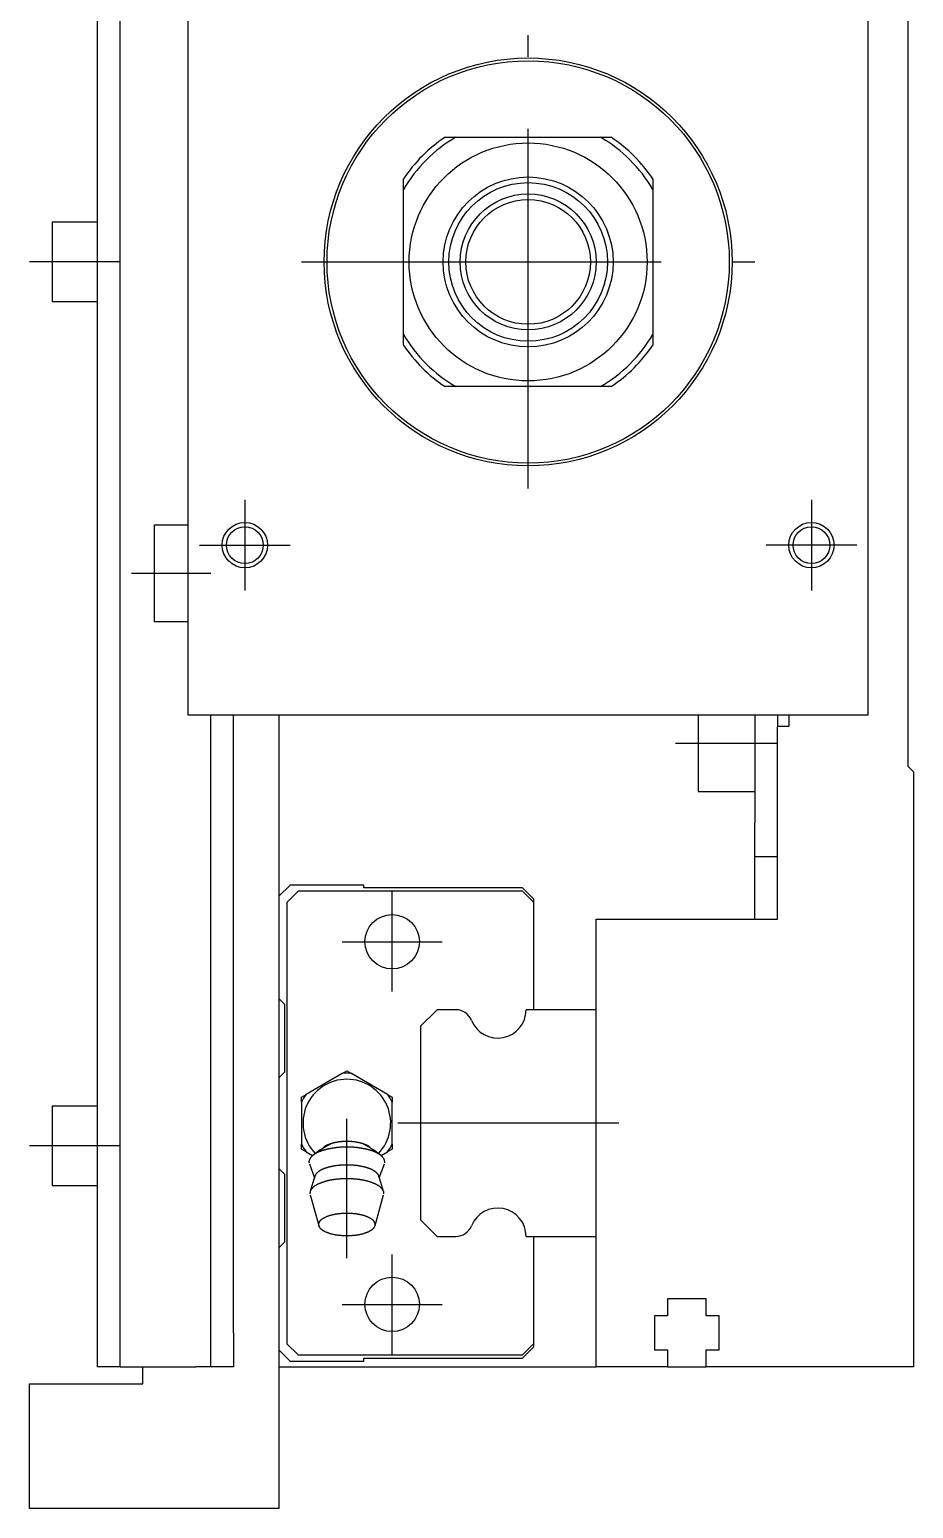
# Model space of a CAD drawing. Extents: x -94 to 670, y -24 to 368.
# Drawn here: x 592 to 670, y 146.2 to 276.7 of the extents above; entities that cross this region are included whole.
import ezdxf

# ---------------------------------------------------------------- set-up
doc = ezdxf.new("R2010")
doc.units = 0
doc.linetypes.add('CENTER', pattern=[50.8, 31.75, -6.35, 6.35, -6.35])
doc.layers.get('0').update_dxf_attribs({"linetype": 'CONTINUOUS'})
doc.layers.add('CENTER', color=1, linetype='CENTER')

msp = doc.modelspace()

# ---------------------------------------------------------------- linework, layer by layer
at = {"color": 7, "linetype": 'CONTINUOUS'}
for p, q in [((597.96, 161.7), (597.96, 350.7)), ((599.96, 161.7), (599.96, 350.7)), ((669.46, 300.71), (669.46, 211.71)), ((605.96, 216.21), (605.96, 296.21)), ((665.96, 216.21), (665.96, 296.21)), ((628.62, 267.21), (629.57, 267.21)), ((629.57, 267.21), (642.35, 267.21)), ((642.35, 267.21), (643.3, 267.21)), ((624.96, 262.6), (624.96, 263.54)), ((624.96, 249.81), (624.96, 262.6)), ((646.96, 263.54), (646.96, 262.6)), ((646.96, 262.6), (646.96, 249.81)), ((593.96, 259.7), (593.96, 256.2)), ((597.96, 259.7), (593.96, 259.7)), ((593.96, 256.2), (593.96, 252.7)), ((593.96, 252.7), (597.96, 252.7)), ((624.96, 248.87), (624.96, 249.81)), ((646.96, 249.81), (646.96, 248.87)), ((629.57, 245.21), (628.62, 245.21)), ((642.35, 245.21), (629.57, 245.21)), ((643.3, 245.21), (642.35, 245.21)), ((605.96, 232.96), (602.96, 232.96)), ((602.96, 232.96), (602.96, 228.71)), ((602.96, 228.71), (602.96, 224.46)), ((602.96, 224.46), (605.96, 224.46)), ((665.96, 216.21), (605.96, 216.21)), ((607.96, 161.7), (607.96, 216.21)), ((609.96, 161.7), (609.96, 216.21)), ((613.96, 216.21), (613.96, 146.21)), ((650.96, 216.21), (650.96, 213.71)), ((655.96, 216.21), (655.96, 206.71)), ((657.96, 216.21), (657.96, 215.21)), ((658.96, 216.21), (658.96, 215.21)), ((657.96, 198.21), (657.96, 215.21)), ((658.96, 215.21), (657.96, 215.21)), ((650.96, 213.71), (650.96, 209.46)), ((669.96, 211.21), (669.46, 211.71)), ((669.96, 211.21), (669.96, 158.7)), ((650.96, 209.46), (655.96, 209.46)), ((655.96, 203.71), (655.96, 206.71)), ((655.96, 198.21), (655.96, 203.71)), ((657.96, 203.71), (655.96, 203.71)), ((614.95, 201.21), (613.96, 200.22)), ((621.46, 201.21), (614.95, 201.21)), ((621.46, 200.96), (621.46, 201.21)), ((615.65, 200.66), (614.66, 199.67)), ((614.66, 199.67), (614.66, 160.74)), ((635.46, 200.66), (615.65, 200.66)), ((635.46, 200.96), (621.46, 200.96)), ((636.46, 199.96), (635.46, 200.96)), ((636.46, 199.66), (635.46, 200.66)), ((636.46, 199.66), (636.46, 199.96)), ((636.46, 190.21), (636.46, 199.66)), ((641.96, 198.21), (657.96, 198.21)), ((641.96, 190.21), (641.96, 198.21)), ((613.96, 191.21), (614.46, 190.71)), ((614.46, 190.71), (614.46, 184.71)), ((627.92, 190.21), (626.46, 188.75)), ((629.57, 190.21), (627.92, 190.21)), ((641.96, 190.21), (635.78, 190.21)), ((641.96, 170.21), (641.96, 190.21)), ((641.96, 170.21), (641.96, 190.21)), ((626.46, 188.75), (626.46, 171.66)), ((614.46, 184.71), (613.96, 184.21)), ((619.56, 184.59), (616.37, 182.74)), ((619.56, 184.59), (619.96, 184.82)), ((619.96, 184.82), (620.36, 184.59)), ((623.56, 182.74), (620.36, 184.59)), ((615.97, 182.51), (616.37, 182.74)), ((623.56, 182.74), (623.96, 182.51)), ((593.96, 181.71), (593.96, 178.21)), ((597.96, 181.71), (593.96, 181.71)), ((615.97, 182.05), (615.97, 182.51)), ((615.97, 182.05), (615.97, 178.36)), ((623.96, 182.51), (623.96, 182.05)), ((623.96, 178.36), (623.96, 182.05)), ((593.96, 178.21), (593.96, 174.71)), ((615.97, 177.9), (615.97, 178.36)), ((616.37, 177.67), (615.97, 177.9)), ((616.37, 177.67), (616.94, 177.34)), ((617.62, 177.85), (617, 177.39)), ((617.62, 177.85), (617.98, 178.09)), ((617.98, 178.09), (618.54, 178.39)), ((621.39, 178.39), (621.95, 178.09)), ((621.95, 178.09), (622.3, 177.85)), ((622.92, 177.39), (622.3, 177.85)), ((622.99, 177.34), (623.56, 177.67)), ((623.96, 177.9), (623.56, 177.67)), ((623.96, 178.36), (623.96, 177.9)), ((613.96, 176.21), (614.46, 175.71)), ((616.66, 176.6), (617.1, 175.39)), ((622.82, 175.39), (623.27, 176.6)), ((614.46, 175.71), (614.46, 169.71)), ((617.15, 175.54), (616.72, 174.18)), ((623.2, 174.18), (622.78, 175.54)), ((593.96, 174.71), (597.96, 174.71)), ((616.72, 173.89), (617.48, 171.16)), ((622.45, 171.16), (623.2, 173.89)), ((626.46, 171.66), (627.92, 170.21)), ((614.46, 169.71), (613.96, 169.21)), ((627.92, 170.21), (629.57, 170.21)), ((635.78, 170.21), (641.96, 170.21)), ((636.46, 160.75), (636.46, 170.21)), ((641.96, 158.7), (641.96, 170.21)), ((648.26, 164.71), (648.26, 163.21)), ((651.66, 164.71), (648.26, 164.71)), ((651.66, 163.21), (651.66, 164.71)), ((648.26, 163.21), (647.11, 163.21)), ((647.11, 163.21), (647.11, 160.21)), ((652.81, 163.21), (651.66, 163.21)), ((652.81, 160.21), (652.81, 163.21)), ((597.96, 158.7), (597.96, 161.7)), ((599.96, 158.7), (599.96, 161.7)), ((607.96, 158.7), (607.96, 161.7)), ((609.96, 161.7), (609.96, 158.7)), ((614.66, 160.74), (615.65, 159.76)), ((635.46, 159.76), (636.46, 160.75)), ((636.46, 160.45), (636.46, 160.75)), ((613.96, 160.19), (614.95, 159.21)), ((615.65, 159.76), (635.46, 159.76)), ((621.46, 159.46), (635.46, 159.46)), ((621.46, 159.21), (621.46, 159.46)), ((635.46, 159.46), (636.46, 160.45)), ((647.11, 160.21), (648.26, 160.21)), ((648.26, 160.21), (648.26, 158.7)), ((651.66, 160.21), (652.81, 160.21)), ((651.66, 158.7), (651.66, 160.21)), ((599.96, 158.7), (597.96, 158.7)), ((599.96, 158.7), (603.29, 158.7)), ((601.96, 157.21), (601.96, 158.7)), ((603.29, 158.7), (606.63, 158.7)), ((607.96, 158.7), (606.63, 158.7)), ((609.96, 158.7), (607.96, 158.7)), ((613.96, 158.7), (641.96, 158.7)), ((614.95, 159.21), (621.46, 159.21)), ((648.26, 158.7), (641.96, 158.7)), ((648.26, 158.7), (651.66, 158.7)), ((669.96, 158.7), (651.66, 158.7)), ((591.96, 146.21), (591.96, 157.21)), ((591.96, 157.21), (601.96, 157.21)), ((613.96, 146.21), (591.96, 146.21))]:
    msp.add_line(p, q, dxfattribs=at)
for points in [[(619.96, 178.09, 0), (619.93, 178.09, 0), (619.89, 178.09, 0), (619.85, 178.09, 0), (619.82, 178.09, 0), (619.78, 178.09, 0), (619.75, 178.09, 0), (619.71, 178.09, 0), (619.68, 178.09, 0), (619.64, 178.08, 0), (619.61, 178.08, 0), (619.57, 178.08, 0), (619.53, 178.08, 0), (619.5, 178.08, 0), (619.46, 178.07, 0), (619.43, 178.07, 0), (619.39, 178.07, 0), (619.36, 178.07, 0), (619.32, 178.06, 0), (619.29, 178.06, 0), (619.25, 178.06, 0), (619.22, 178.06, 0), (619.18, 178.05, 0), (619.15, 178.05, 0), (619.11, 178.05, 0), (619.08, 178.04, 0), (619.04, 178.04, 0), (619.01, 178.03, 0), (618.98, 178.03, 0), (618.94, 178.03, 0), (618.91, 178.02, 0), (618.87, 178.02, 0), (618.84, 178.01, 0), (618.81, 178.01, 0), (618.77, 178, 0), (618.74, 178, 0), (618.71, 177.99, 0), (618.67, 177.99, 0), (618.64, 177.98, 0), (618.61, 177.98, 0), (618.58, 177.97, 0), (618.54, 177.97, 0), (618.51, 177.96, 0), (618.48, 177.95, 0), (618.45, 177.95, 0), (618.41, 177.94, 0), (618.38, 177.94, 0), (618.35, 177.93, 0), (618.32, 177.92, 0), (618.29, 177.91, 0), (618.26, 177.91, 0), (618.23, 177.9, 0), (618.2, 177.89, 0), (618.17, 177.88, 0), (618.14, 177.88, 0), (618.11, 177.87, 0), (618.08, 177.86, 0), (618.05, 177.85, 0), (618.02, 177.85, 0), (617.99, 177.84, 0), (617.96, 177.83, 0), (617.93, 177.82, 0), (617.9, 177.81, 0), (617.88, 177.8, 0), (617.85, 177.79, 0), (617.82, 177.79, 0), (617.79, 177.78, 0), (617.77, 177.77, 0), (617.74, 177.76, 0), (617.71, 177.75, 0), (617.69, 177.74, 0), (617.66, 177.73, 0), (617.63, 177.72, 0), (617.61, 177.71, 0), (617.58, 177.7, 0), (617.56, 177.69, 0), (617.53, 177.68, 0), (617.51, 177.67, 0), (617.49, 177.66, 0), (617.46, 177.65, 0), (617.44, 177.64, 0), (617.41, 177.63, 0), (617.39, 177.62, 0), (617.37, 177.61, 0), (617.35, 177.6, 0), (617.33, 177.59, 0), (617.3, 177.57, 0), (617.28, 177.56, 0), (617.26, 177.55, 0), (617.24, 177.54, 0), (617.22, 177.53, 0), (617.2, 177.52, 0), (617.18, 177.51, 0), (617.16, 177.5, 0), (617.14, 177.48, 0), (617.12, 177.47, 0), (617.1, 177.46, 0), (617.08, 177.45, 0), (617.07, 177.44, 0), (617.05, 177.42, 0), (617.03, 177.41, 0), (617.01, 177.4, 0), (617, 177.39, 0), (616.98, 177.37, 0), (616.97, 177.36, 0), (616.95, 177.35, 0), (616.93, 177.34, 0), (616.92, 177.32, 0), (616.9, 177.31, 0), (616.89, 177.3, 0), (616.88, 177.28, 0), (616.86, 177.27, 0), (616.85, 177.26, 0), (616.84, 177.25, 0), (616.83, 177.23, 0), (616.81, 177.22, 0), (616.8, 177.21, 0), (616.79, 177.19, 0), (616.78, 177.18, 0), (616.77, 177.17, 0), (616.76, 177.15, 0), (616.75, 177.14, 0), (616.74, 177.13, 0), (616.73, 177.11, 0), (616.72, 177.1, 0), (616.71, 177.09, 0), (616.7, 177.07, 0), (616.7, 177.06, 0), (616.69, 177.04, 0)], [(621.99, 178.08, 0), (621.97, 178.1, 0), (621.96, 178.11, 0), (621.94, 178.12, 0), (621.92, 178.14, 0), (621.9, 178.15, 0), (621.88, 178.16, 0), (621.86, 178.18, 0), (621.84, 178.19, 0), (621.81, 178.2, 0), (621.79, 178.22, 0), (621.77, 178.23, 0), (621.74, 178.24, 0), (621.72, 178.25, 0), (621.69, 178.27, 0), (621.67, 178.28, 0), (621.64, 178.29, 0), (621.62, 178.3, 0), (621.59, 178.31, 0), (621.56, 178.32, 0), (621.53, 178.33, 0), (621.5, 178.34, 0), (621.48, 178.35, 0), (621.45, 178.37, 0), (621.42, 178.38, 0), (621.39, 178.38, 0), (621.36, 178.4, 0), (621.32, 178.41, 0), (621.29, 178.41, 0), (621.26, 178.42, 0), (621.23, 178.43, 0), (621.2, 178.44, 0), (621.16, 178.45, 0), (621.13, 178.46, 0), (621.09, 178.47, 0), (621.06, 178.47, 0), (621.02, 178.48, 0), (620.99, 178.49, 0), (620.95, 178.49, 0), (620.92, 178.5, 0), (620.88, 178.51, 0), (620.85, 178.51, 0), (620.81, 178.52, 0), (620.77, 178.53, 0), (620.74, 178.53, 0), (620.7, 178.54, 0), (620.66, 178.54, 0), (620.62, 178.54, 0), (620.59, 178.55, 0), (620.55, 178.55, 0), (620.51, 178.56, 0), (620.47, 178.56, 0), (620.43, 178.56, 0), (620.39, 178.57, 0), (620.35, 178.57, 0), (620.32, 178.57, 0), (620.28, 178.57, 0), (620.24, 178.58, 0), (620.2, 178.58, 0), (620.16, 178.58, 0), (620.12, 178.58, 0), (620.08, 178.58, 0), (620.04, 178.58, 0), (620, 178.58, 0), (619.96, 178.58, 0), (619.92, 178.58, 0), (619.88, 178.58, 0), (619.84, 178.58, 0), (619.8, 178.58, 0), (619.76, 178.58, 0), (619.72, 178.58, 0), (619.68, 178.58, 0), (619.65, 178.57, 0), (619.61, 178.57, 0), (619.57, 178.57, 0), (619.53, 178.57, 0), (619.49, 178.56, 0), (619.45, 178.56, 0), (619.41, 178.56, 0), (619.38, 178.55, 0), (619.34, 178.55, 0), (619.3, 178.54, 0), (619.26, 178.54, 0), (619.22, 178.54, 0), (619.19, 178.53, 0), (619.15, 178.53, 0), (619.11, 178.52, 0), (619.08, 178.51, 0), (619.04, 178.51, 0), (619, 178.5, 0), (618.97, 178.49, 0), (618.93, 178.49, 0), (618.9, 178.48, 0), (618.86, 178.47, 0), (618.83, 178.47, 0), (618.79, 178.46, 0), (618.76, 178.45, 0), (618.73, 178.44, 0), (618.7, 178.43, 0), (618.66, 178.42, 0), (618.63, 178.41, 0), (618.6, 178.41, 0), (618.57, 178.4, 0), (618.54, 178.38, 0), (618.51, 178.38, 0), (618.48, 178.37, 0), (618.45, 178.35, 0), (618.42, 178.34, 0), (618.39, 178.33, 0), (618.36, 178.32, 0), (618.33, 178.31, 0), (618.31, 178.3, 0), (618.28, 178.29, 0), (618.25, 178.28, 0), (618.23, 178.27, 0), (618.2, 178.25, 0), (618.18, 178.24, 0), (618.15, 178.23, 0), (618.13, 178.22, 0), (618.11, 178.2, 0), (618.09, 178.19, 0), (618.07, 178.18, 0), (618.04, 178.16, 0), (618.02, 178.15, 0), (618, 178.14, 0), (617.99, 178.12, 0), (617.97, 178.11, 0), (617.95, 178.1, 0), (617.93, 178.08, 0)], [(623.23, 177.04, 0), (623.23, 177.06, 0), (623.22, 177.07, 0), (623.21, 177.09, 0), (623.2, 177.1, 0), (623.19, 177.11, 0), (623.18, 177.13, 0), (623.17, 177.14, 0), (623.16, 177.15, 0), (623.15, 177.17, 0), (623.14, 177.18, 0), (623.13, 177.19, 0), (623.12, 177.21, 0), (623.11, 177.22, 0), (623.1, 177.23, 0), (623.09, 177.25, 0), (623.07, 177.26, 0), (623.06, 177.27, 0), (623.05, 177.28, 0), (623.03, 177.3, 0), (623.02, 177.31, 0), (623, 177.32, 0), (622.99, 177.34, 0), (622.97, 177.35, 0), (622.96, 177.36, 0), (622.94, 177.37, 0), (622.92, 177.39, 0), (622.91, 177.4, 0), (622.89, 177.41, 0), (622.87, 177.42, 0), (622.86, 177.44, 0), (622.84, 177.45, 0), (622.82, 177.46, 0), (622.8, 177.47, 0), (622.78, 177.48, 0), (622.76, 177.5, 0), (622.74, 177.51, 0), (622.72, 177.52, 0), (622.7, 177.53, 0), (622.68, 177.54, 0), (622.66, 177.55, 0), (622.64, 177.56, 0), (622.62, 177.57, 0), (622.6, 177.59, 0), (622.58, 177.6, 0), (622.55, 177.61, 0), (622.53, 177.62, 0), (622.51, 177.63, 0), (622.48, 177.64, 0), (622.46, 177.65, 0), (622.44, 177.66, 0), (622.41, 177.67, 0), (622.39, 177.68, 0), (622.36, 177.69, 0), (622.34, 177.7, 0), (622.31, 177.71, 0), (622.29, 177.72, 0), (622.26, 177.73, 0), (622.24, 177.74, 0), (622.21, 177.75, 0), (622.18, 177.76, 0), (622.16, 177.77, 0), (622.13, 177.78, 0), (622.1, 177.79, 0), (622.07, 177.79, 0), (622.05, 177.8, 0), (622.02, 177.81, 0), (621.99, 177.82, 0), (621.96, 177.83, 0), (621.93, 177.84, 0), (621.9, 177.85, 0), (621.87, 177.85, 0), (621.85, 177.86, 0), (621.82, 177.87, 0), (621.79, 177.88, 0), (621.76, 177.88, 0), (621.72, 177.89, 0), (621.7, 177.9, 0), (621.66, 177.91, 0), (621.63, 177.91, 0), (621.6, 177.92, 0), (621.57, 177.93, 0), (621.54, 177.94, 0), (621.51, 177.94, 0), (621.48, 177.95, 0), (621.44, 177.95, 0), (621.41, 177.96, 0), (621.38, 177.97, 0), (621.35, 177.97, 0), (621.32, 177.98, 0), (621.28, 177.98, 0), (621.25, 177.99, 0), (621.22, 177.99, 0), (621.18, 178, 0), (621.15, 178, 0), (621.12, 178.01, 0), (621.08, 178.01, 0), (621.05, 178.02, 0), (621.01, 178.02, 0), (620.98, 178.03, 0), (620.95, 178.03, 0), (620.91, 178.03, 0), (620.88, 178.04, 0), (620.84, 178.04, 0), (620.81, 178.05, 0), (620.77, 178.05, 0), (620.74, 178.05, 0), (620.71, 178.06, 0), (620.67, 178.06, 0), (620.64, 178.06, 0), (620.6, 178.06, 0), (620.57, 178.07, 0), (620.53, 178.07, 0), (620.5, 178.07, 0), (620.46, 178.07, 0), (620.42, 178.08, 0), (620.39, 178.08, 0), (620.35, 178.08, 0), (620.32, 178.08, 0), (620.28, 178.08, 0), (620.25, 178.09, 0), (620.21, 178.09, 0), (620.18, 178.09, 0), (620.14, 178.09, 0), (620.1, 178.09, 0), (620.07, 178.09, 0), (620.03, 178.09, 0), (620, 178.09, 0), (619.96, 178.09, 0)], [(616.69, 177.04, 0), (616.69, 177.04, 0), (616.69, 177.04, 0), (616.68, 177.04, 0), (616.68, 177.03, 0), (616.68, 177.03, 0), (616.68, 177.03, 0), (616.68, 177.03, 0), (616.68, 177.03, 0), (616.68, 177.02, 0), (616.68, 177.02, 0), (616.67, 177.02, 0), (616.67, 177.01, 0), (616.67, 177.01, 0), (616.67, 177.01, 0), (616.67, 177.01, 0), (616.67, 177, 0), (616.67, 177, 0), (616.67, 177, 0), (616.67, 177, 0), (616.66, 176.99, 0), (616.66, 176.99, 0), (616.66, 176.99, 0), (616.66, 176.99, 0), (616.66, 176.98, 0), (616.66, 176.98, 0), (616.66, 176.98, 0), (616.66, 176.97, 0), (616.66, 176.97, 0), (616.65, 176.97, 0), (616.65, 176.97, 0), (616.65, 176.97, 0), (616.65, 176.96, 0), (616.65, 176.96, 0), (616.65, 176.96, 0), (616.65, 176.96, 0), (616.65, 176.95, 0), (616.65, 176.95, 0), (616.65, 176.95, 0), (616.65, 176.94, 0), (616.65, 176.94, 0), (616.64, 176.94, 0), (616.64, 176.94, 0), (616.64, 176.93, 0), (616.64, 176.93, 0), (616.64, 176.93, 0), (616.64, 176.93, 0), (616.64, 176.92, 0), (616.64, 176.92, 0), (616.64, 176.92, 0), (616.64, 176.92, 0), (616.64, 176.91, 0), (616.64, 176.91, 0), (616.64, 176.91, 0), (616.64, 176.91, 0), (616.63, 176.9, 0), (616.63, 176.9, 0), (616.63, 176.9, 0), (616.63, 176.9, 0), (616.63, 176.89, 0), (616.63, 176.89, 0), (616.63, 176.89, 0), (616.63, 176.88, 0), (616.63, 176.88, 0), (616.63, 176.88, 0), (616.63, 176.88, 0), (616.63, 176.87, 0), (616.63, 176.87, 0), (616.63, 176.87, 0), (616.63, 176.87, 0), (616.63, 176.86, 0), (616.63, 176.86, 0), (616.63, 176.86, 0), (616.63, 176.85, 0), (616.63, 176.85, 0), (616.62, 176.85, 0), (616.62, 176.85, 0), (616.62, 176.84, 0), (616.62, 176.84, 0), (616.62, 176.84, 0), (616.62, 176.84, 0), (616.62, 176.83, 0), (616.62, 176.83, 0), (616.62, 176.83, 0), (616.62, 176.83, 0), (616.62, 176.82, 0), (616.62, 176.82, 0), (616.62, 176.82, 0), (616.62, 176.82, 0), (616.62, 176.81, 0), (616.62, 176.81, 0), (616.62, 176.81, 0), (616.62, 176.81, 0), (616.62, 176.8, 0), (616.62, 176.8, 0), (616.62, 176.8, 0), (616.62, 176.79, 0), (616.62, 176.79, 0), (616.62, 176.79, 0), (616.62, 176.79, 0), (616.62, 176.78, 0), (616.62, 176.78, 0), (616.62, 176.78, 0), (616.62, 176.78, 0), (616.62, 176.77, 0), (616.62, 176.77, 0), (616.62, 176.77, 0), (616.62, 176.77, 0), (616.62, 176.76, 0), (616.62, 176.76, 0), (616.62, 176.76, 0), (616.62, 176.76, 0), (616.62, 176.75, 0), (616.62, 176.75, 0), (616.62, 176.75, 0), (616.62, 176.75, 0), (616.62, 176.74, 0), (616.62, 176.74, 0), (616.62, 176.74, 0), (616.62, 176.74, 0), (616.62, 176.73, 0), (616.62, 176.73, 0), (616.62, 176.73, 0), (616.62, 176.72, 0), (616.62, 176.72, 0), (616.63, 176.72, 0), (616.63, 176.72, 0), (616.63, 176.71, 0), (616.63, 176.71, 0)], [(619.96, 176.51, 0), (619.93, 176.51, 0), (619.89, 176.51, 0), (619.86, 176.51, 0), (619.83, 176.51, 0), (619.79, 176.51, 0), (619.76, 176.51, 0), (619.73, 176.51, 0), (619.69, 176.51, 0), (619.66, 176.5, 0), (619.62, 176.5, 0), (619.59, 176.5, 0), (619.56, 176.5, 0), (619.52, 176.5, 0), (619.49, 176.5, 0), (619.46, 176.49, 0), (619.42, 176.49, 0), (619.39, 176.49, 0), (619.36, 176.49, 0), (619.33, 176.48, 0), (619.29, 176.48, 0), (619.26, 176.48, 0), (619.23, 176.47, 0), (619.2, 176.47, 0), (619.16, 176.47, 0), (619.13, 176.46, 0), (619.1, 176.46, 0), (619.07, 176.46, 0), (619.03, 176.45, 0), (619, 176.45, 0), (618.97, 176.44, 0), (618.94, 176.44, 0), (618.91, 176.43, 0), (618.88, 176.43, 0), (618.85, 176.42, 0), (618.81, 176.42, 0), (618.78, 176.41, 0), (618.75, 176.41, 0), (618.72, 176.4, 0), (618.69, 176.39, 0), (618.66, 176.39, 0), (618.63, 176.38, 0), (618.6, 176.38, 0), (618.57, 176.37, 0), (618.54, 176.36, 0), (618.51, 176.36, 0), (618.48, 176.35, 0), (618.46, 176.34, 0), (618.43, 176.34, 0), (618.4, 176.33, 0), (618.37, 176.32, 0), (618.34, 176.31, 0), (618.32, 176.31, 0), (618.29, 176.3, 0), (618.26, 176.29, 0), (618.24, 176.28, 0), (618.21, 176.27, 0), (618.18, 176.27, 0), (618.16, 176.26, 0), (618.13, 176.25, 0), (618.1, 176.24, 0), (618.08, 176.23, 0), (618.05, 176.22, 0), (618.03, 176.21, 0), (618, 176.21, 0), (617.98, 176.2, 0), (617.96, 176.19, 0), (617.93, 176.18, 0), (617.91, 176.17, 0), (617.89, 176.16, 0), (617.86, 176.15, 0), (617.84, 176.14, 0), (617.82, 176.13, 0), (617.8, 176.12, 0), (617.77, 176.11, 0), (617.75, 176.1, 0), (617.73, 176.09, 0), (617.71, 176.08, 0), (617.69, 176.07, 0), (617.67, 176.06, 0), (617.65, 176.05, 0), (617.63, 176.03, 0), (617.61, 176.02, 0), (617.59, 176.01, 0), (617.58, 176, 0), (617.56, 175.99, 0), (617.54, 175.98, 0), (617.52, 175.97, 0), (617.51, 175.96, 0), (617.49, 175.95, 0), (617.47, 175.93, 0), (617.46, 175.92, 0), (617.44, 175.91, 0), (617.43, 175.9, 0), (617.41, 175.89, 0), (617.4, 175.88, 0), (617.38, 175.86, 0), (617.37, 175.85, 0), (617.36, 175.84, 0), (617.34, 175.83, 0), (617.33, 175.81, 0), (617.32, 175.8, 0), (617.3, 175.79, 0), (617.29, 175.78, 0), (617.28, 175.77, 0), (617.27, 175.75, 0), (617.26, 175.74, 0), (617.25, 175.73, 0), (617.24, 175.72, 0), (617.23, 175.7, 0), (617.22, 175.69, 0), (617.21, 175.68, 0), (617.21, 175.66, 0), (617.2, 175.65, 0), (617.19, 175.64, 0), (617.18, 175.63, 0), (617.18, 175.61, 0), (617.17, 175.6, 0), (617.16, 175.59, 0), (617.16, 175.57, 0), (617.15, 175.56, 0), (617.15, 175.55, 0), (617.15, 175.53, 0), (617.14, 175.52, 0), (617.14, 175.51, 0), (617.14, 175.5, 0), (617.13, 175.48, 0), (617.13, 175.47, 0), (617.13, 175.46, 0)], [(622.79, 175.46, 0), (622.79, 175.47, 0), (622.79, 175.48, 0), (622.79, 175.5, 0), (622.78, 175.51, 0), (622.78, 175.52, 0), (622.78, 175.53, 0), (622.77, 175.55, 0), (622.77, 175.56, 0), (622.76, 175.57, 0), (622.76, 175.59, 0), (622.75, 175.6, 0), (622.75, 175.61, 0), (622.74, 175.63, 0), (622.73, 175.64, 0), (622.72, 175.65, 0), (622.72, 175.66, 0), (622.71, 175.68, 0), (622.7, 175.69, 0), (622.69, 175.7, 0), (622.68, 175.72, 0), (622.67, 175.73, 0), (622.66, 175.74, 0), (622.65, 175.75, 0), (622.64, 175.77, 0), (622.63, 175.78, 0), (622.62, 175.79, 0), (622.61, 175.8, 0), (622.59, 175.81, 0), (622.58, 175.83, 0), (622.57, 175.84, 0), (622.55, 175.85, 0), (622.54, 175.86, 0), (622.53, 175.88, 0), (622.51, 175.89, 0), (622.5, 175.9, 0), (622.48, 175.91, 0), (622.47, 175.92, 0), (622.45, 175.93, 0), (622.43, 175.95, 0), (622.42, 175.96, 0), (622.4, 175.97, 0), (622.38, 175.98, 0), (622.37, 175.99, 0), (622.35, 176, 0), (622.33, 176.01, 0), (622.31, 176.02, 0), (622.29, 176.03, 0), (622.27, 176.05, 0), (622.25, 176.06, 0), (622.23, 176.07, 0), (622.21, 176.08, 0), (622.19, 176.09, 0), (622.17, 176.1, 0), (622.15, 176.11, 0), (622.13, 176.12, 0), (622.1, 176.13, 0), (622.08, 176.14, 0), (622.06, 176.15, 0), (622.04, 176.16, 0), (622.01, 176.17, 0), (621.99, 176.18, 0), (621.97, 176.19, 0), (621.94, 176.2, 0), (621.92, 176.21, 0), (621.89, 176.21, 0), (621.87, 176.22, 0), (621.84, 176.23, 0), (621.82, 176.24, 0), (621.79, 176.25, 0), (621.77, 176.26, 0), (621.74, 176.27, 0), (621.71, 176.27, 0), (621.69, 176.28, 0), (621.66, 176.29, 0), (621.63, 176.3, 0), (621.61, 176.31, 0), (621.58, 176.31, 0), (621.55, 176.32, 0), (621.52, 176.33, 0), (621.49, 176.34, 0), (621.47, 176.34, 0), (621.44, 176.35, 0), (621.41, 176.36, 0), (621.38, 176.36, 0), (621.35, 176.37, 0), (621.32, 176.38, 0), (621.29, 176.38, 0), (621.26, 176.39, 0), (621.23, 176.39, 0), (621.2, 176.4, 0), (621.17, 176.41, 0), (621.14, 176.41, 0), (621.11, 176.42, 0), (621.08, 176.42, 0), (621.05, 176.43, 0), (621.01, 176.43, 0), (620.98, 176.44, 0), (620.95, 176.44, 0), (620.92, 176.45, 0), (620.89, 176.45, 0), (620.86, 176.46, 0), (620.83, 176.46, 0), (620.79, 176.46, 0), (620.76, 176.47, 0), (620.73, 176.47, 0), (620.7, 176.47, 0), (620.66, 176.48, 0), (620.63, 176.48, 0), (620.6, 176.48, 0), (620.56, 176.49, 0), (620.53, 176.49, 0), (620.5, 176.49, 0), (620.47, 176.49, 0), (620.43, 176.5, 0), (620.4, 176.5, 0), (620.37, 176.5, 0), (620.33, 176.5, 0), (620.3, 176.5, 0), (620.26, 176.5, 0), (620.23, 176.51, 0), (620.2, 176.51, 0), (620.16, 176.51, 0), (620.13, 176.51, 0), (620.1, 176.51, 0), (620.06, 176.51, 0), (620.03, 176.51, 0), (620, 176.51, 0), (619.96, 176.51, 0)], [(623.3, 176.71, 0), (623.3, 176.71, 0), (623.3, 176.72, 0), (623.3, 176.72, 0), (623.3, 176.72, 0), (623.3, 176.72, 0), (623.3, 176.73, 0), (623.3, 176.73, 0), (623.3, 176.73, 0), (623.3, 176.74, 0), (623.3, 176.74, 0), (623.3, 176.74, 0), (623.3, 176.74, 0), (623.3, 176.75, 0), (623.3, 176.75, 0), (623.3, 176.75, 0), (623.3, 176.75, 0), (623.3, 176.76, 0), (623.3, 176.76, 0), (623.3, 176.76, 0), (623.3, 176.76, 0), (623.3, 176.77, 0), (623.3, 176.77, 0), (623.3, 176.77, 0), (623.3, 176.77, 0), (623.3, 176.78, 0), (623.3, 176.78, 0), (623.3, 176.78, 0), (623.3, 176.78, 0), (623.3, 176.79, 0), (623.3, 176.79, 0), (623.3, 176.79, 0), (623.3, 176.79, 0), (623.3, 176.8, 0), (623.3, 176.8, 0), (623.3, 176.8, 0), (623.3, 176.81, 0), (623.3, 176.81, 0), (623.3, 176.81, 0), (623.3, 176.81, 0), (623.3, 176.82, 0), (623.3, 176.82, 0), (623.3, 176.82, 0), (623.3, 176.82, 0), (623.3, 176.83, 0), (623.3, 176.83, 0), (623.3, 176.83, 0), (623.3, 176.83, 0), (623.3, 176.84, 0), (623.3, 176.84, 0), (623.3, 176.84, 0), (623.3, 176.84, 0), (623.3, 176.85, 0), (623.3, 176.85, 0), (623.3, 176.85, 0), (623.3, 176.85, 0), (623.3, 176.86, 0), (623.3, 176.86, 0), (623.29, 176.86, 0), (623.29, 176.87, 0), (623.29, 176.87, 0), (623.29, 176.87, 0), (623.29, 176.87, 0), (623.29, 176.88, 0), (623.29, 176.88, 0), (623.29, 176.88, 0), (623.29, 176.88, 0), (623.29, 176.89, 0), (623.29, 176.89, 0), (623.29, 176.89, 0), (623.29, 176.9, 0), (623.29, 176.9, 0), (623.29, 176.9, 0), (623.29, 176.9, 0), (623.29, 176.91, 0), (623.29, 176.91, 0), (623.29, 176.91, 0), (623.28, 176.91, 0), (623.28, 176.92, 0), (623.28, 176.92, 0), (623.28, 176.92, 0), (623.28, 176.92, 0), (623.28, 176.93, 0), (623.28, 176.93, 0), (623.28, 176.93, 0), (623.28, 176.93, 0), (623.28, 176.94, 0), (623.28, 176.94, 0), (623.28, 176.94, 0), (623.28, 176.94, 0), (623.27, 176.95, 0), (623.27, 176.95, 0), (623.27, 176.95, 0), (623.27, 176.96, 0), (623.27, 176.96, 0), (623.27, 176.96, 0), (623.27, 176.96, 0), (623.27, 176.97, 0), (623.27, 176.97, 0), (623.27, 176.97, 0), (623.27, 176.97, 0), (623.26, 176.97, 0), (623.26, 176.98, 0), (623.26, 176.98, 0), (623.26, 176.98, 0), (623.26, 176.99, 0), (623.26, 176.99, 0), (623.26, 176.99, 0), (623.26, 176.99, 0), (623.26, 177, 0), (623.26, 177, 0), (623.25, 177, 0), (623.25, 177, 0), (623.25, 177.01, 0), (623.25, 177.01, 0), (623.25, 177.01, 0), (623.25, 177.01, 0), (623.25, 177.02, 0), (623.25, 177.02, 0), (623.25, 177.02, 0), (623.24, 177.03, 0), (623.24, 177.03, 0), (623.24, 177.03, 0), (623.24, 177.03, 0), (623.24, 177.03, 0), (623.24, 177.04, 0), (623.24, 177.04, 0), (623.24, 177.04, 0), (623.23, 177.04, 0)], [(619.96, 175.3, 0), (619.92, 175.3, 0), (619.88, 175.3, 0), (619.85, 175.3, 0), (619.81, 175.29, 0), (619.77, 175.29, 0), (619.73, 175.29, 0), (619.69, 175.29, 0), (619.65, 175.29, 0), (619.61, 175.29, 0), (619.57, 175.29, 0), (619.54, 175.29, 0), (619.5, 175.28, 0), (619.46, 175.28, 0), (619.42, 175.28, 0), (619.38, 175.28, 0), (619.34, 175.27, 0), (619.31, 175.27, 0), (619.27, 175.27, 0), (619.23, 175.26, 0), (619.19, 175.26, 0), (619.15, 175.26, 0), (619.12, 175.25, 0), (619.08, 175.25, 0), (619.04, 175.25, 0), (619, 175.24, 0), (618.97, 175.24, 0), (618.93, 175.23, 0), (618.89, 175.23, 0), (618.86, 175.22, 0), (618.82, 175.22, 0), (618.79, 175.21, 0), (618.75, 175.21, 0), (618.71, 175.2, 0), (618.68, 175.19, 0), (618.64, 175.19, 0), (618.61, 175.18, 0), (618.57, 175.18, 0), (618.54, 175.17, 0), (618.5, 175.16, 0), (618.47, 175.16, 0), (618.43, 175.15, 0), (618.4, 175.14, 0), (618.37, 175.13, 0), (618.33, 175.13, 0), (618.3, 175.12, 0), (618.26, 175.11, 0), (618.23, 175.1, 0), (618.2, 175.09, 0), (618.17, 175.09, 0), (618.13, 175.08, 0), (618.1, 175.07, 0), (618.07, 175.06, 0), (618.04, 175.05, 0), (618.01, 175.04, 0), (617.98, 175.03, 0), (617.95, 175.02, 0), (617.91, 175.01, 0), (617.88, 175, 0), (617.86, 175, 0), (617.83, 174.99, 0), (617.8, 174.98, 0), (617.77, 174.97, 0), (617.74, 174.96, 0), (617.71, 174.94, 0), (617.68, 174.93, 0), (617.66, 174.92, 0), (617.63, 174.91, 0), (617.6, 174.9, 0), (617.58, 174.89, 0), (617.55, 174.88, 0), (617.52, 174.87, 0), (617.5, 174.86, 0), (617.47, 174.84, 0), (617.45, 174.83, 0), (617.42, 174.82, 0), (617.4, 174.81, 0), (617.38, 174.8, 0), (617.35, 174.79, 0), (617.33, 174.77, 0), (617.3, 174.76, 0), (617.28, 174.75, 0), (617.26, 174.74, 0), (617.24, 174.72, 0), (617.22, 174.71, 0), (617.2, 174.7, 0), (617.18, 174.69, 0), (617.16, 174.67, 0), (617.14, 174.66, 0), (617.12, 174.65, 0), (617.1, 174.63, 0), (617.08, 174.62, 0), (617.06, 174.61, 0), (617.05, 174.59, 0), (617.03, 174.58, 0), (617.01, 174.57, 0), (617, 174.55, 0), (616.98, 174.54, 0), (616.96, 174.52, 0), (616.95, 174.51, 0), (616.93, 174.5, 0), (616.92, 174.48, 0), (616.91, 174.47, 0), (616.89, 174.45, 0), (616.88, 174.44, 0), (616.87, 174.43, 0), (616.86, 174.41, 0), (616.84, 174.4, 0), (616.83, 174.38, 0), (616.82, 174.37, 0), (616.81, 174.35, 0), (616.8, 174.34, 0), (616.79, 174.32, 0), (616.78, 174.31, 0), (616.78, 174.29, 0), (616.77, 174.28, 0), (616.76, 174.26, 0), (616.75, 174.25, 0), (616.75, 174.23, 0), (616.74, 174.22, 0), (616.73, 174.2, 0), (616.73, 174.19, 0), (616.72, 174.17, 0), (616.72, 174.16, 0), (616.72, 174.14, 0), (616.71, 174.13, 0), (616.71, 174.11, 0), (616.71, 174.1, 0), (616.71, 174.08, 0)], [(623.22, 174.08, 0), (623.22, 174.1, 0), (623.21, 174.11, 0), (623.21, 174.13, 0), (623.21, 174.14, 0), (623.2, 174.16, 0), (623.2, 174.17, 0), (623.19, 174.19, 0), (623.19, 174.2, 0), (623.18, 174.22, 0), (623.18, 174.23, 0), (623.17, 174.25, 0), (623.16, 174.26, 0), (623.15, 174.28, 0), (623.15, 174.29, 0), (623.14, 174.31, 0), (623.13, 174.32, 0), (623.12, 174.34, 0), (623.11, 174.35, 0), (623.1, 174.37, 0), (623.09, 174.38, 0), (623.08, 174.4, 0), (623.07, 174.41, 0), (623.05, 174.43, 0), (623.04, 174.44, 0), (623.03, 174.45, 0), (623.02, 174.47, 0), (623, 174.48, 0), (622.99, 174.5, 0), (622.97, 174.51, 0), (622.96, 174.52, 0), (622.94, 174.54, 0), (622.93, 174.55, 0), (622.91, 174.57, 0), (622.89, 174.58, 0), (622.88, 174.59, 0), (622.86, 174.61, 0), (622.84, 174.62, 0), (622.82, 174.63, 0), (622.8, 174.65, 0), (622.78, 174.66, 0), (622.76, 174.67, 0), (622.75, 174.69, 0), (622.73, 174.7, 0), (622.7, 174.71, 0), (622.68, 174.72, 0), (622.66, 174.74, 0), (622.64, 174.75, 0), (622.62, 174.76, 0), (622.59, 174.77, 0), (622.57, 174.79, 0), (622.55, 174.8, 0), (622.52, 174.81, 0), (622.5, 174.82, 0), (622.48, 174.83, 0), (622.45, 174.84, 0), (622.42, 174.86, 0), (622.4, 174.87, 0), (622.37, 174.88, 0), (622.35, 174.89, 0), (622.32, 174.9, 0), (622.29, 174.91, 0), (622.27, 174.92, 0), (622.24, 174.93, 0), (622.21, 174.94, 0), (622.18, 174.96, 0), (622.15, 174.97, 0), (622.13, 174.98, 0), (622.1, 174.99, 0), (622.07, 175, 0), (622.04, 175, 0), (622.01, 175.01, 0), (621.98, 175.02, 0), (621.95, 175.03, 0), (621.91, 175.04, 0), (621.88, 175.05, 0), (621.85, 175.06, 0), (621.82, 175.07, 0), (621.79, 175.08, 0), (621.76, 175.09, 0), (621.72, 175.09, 0), (621.69, 175.1, 0), (621.66, 175.11, 0), (621.62, 175.12, 0), (621.59, 175.13, 0), (621.56, 175.13, 0), (621.52, 175.14, 0), (621.49, 175.15, 0), (621.46, 175.16, 0), (621.42, 175.16, 0), (621.39, 175.17, 0), (621.35, 175.18, 0), (621.32, 175.18, 0), (621.28, 175.19, 0), (621.25, 175.19, 0), (621.21, 175.2, 0), (621.17, 175.21, 0), (621.14, 175.21, 0), (621.1, 175.22, 0), (621.06, 175.22, 0), (621.03, 175.23, 0), (620.99, 175.23, 0), (620.95, 175.24, 0), (620.92, 175.24, 0), (620.88, 175.25, 0), (620.84, 175.25, 0), (620.8, 175.25, 0), (620.77, 175.26, 0), (620.73, 175.26, 0), (620.69, 175.26, 0), (620.65, 175.27, 0), (620.62, 175.27, 0), (620.58, 175.27, 0), (620.54, 175.28, 0), (620.5, 175.28, 0), (620.46, 175.28, 0), (620.42, 175.28, 0), (620.39, 175.29, 0), (620.35, 175.29, 0), (620.31, 175.29, 0), (620.27, 175.29, 0), (620.23, 175.29, 0), (620.19, 175.29, 0), (620.15, 175.29, 0), (620.12, 175.29, 0), (620.08, 175.3, 0), (620.04, 175.3, 0), (620, 175.3, 0), (619.96, 175.3, 0)], [(616.71, 174.08, 0), (616.71, 174.08, 0), (616.71, 174.08, 0), (616.71, 174.08, 0), (616.71, 174.08, 0), (616.7, 174.08, 0), (616.7, 174.08, 0), (616.7, 174.08, 0), (616.7, 174.08, 0), (616.7, 174.07, 0), (616.7, 174.07, 0), (616.7, 174.07, 0), (616.7, 174.07, 0), (616.7, 174.07, 0), (616.7, 174.07, 0), (616.7, 174.07, 0), (616.7, 174.07, 0), (616.7, 174.07, 0), (616.7, 174.07, 0), (616.7, 174.07, 0), (616.7, 174.06, 0), (616.7, 174.06, 0), (616.7, 174.06, 0), (616.7, 174.06, 0), (616.7, 174.06, 0), (616.7, 174.06, 0), (616.7, 174.06, 0), (616.7, 174.06, 0), (616.7, 174.06, 0), (616.7, 174.06, 0), (616.7, 174.06, 0), (616.7, 174.06, 0), (616.7, 174.06, 0), (616.7, 174.05, 0), (616.7, 174.05, 0), (616.7, 174.05, 0), (616.7, 174.05, 0), (616.7, 174.05, 0), (616.7, 174.05, 0), (616.7, 174.05, 0), (616.7, 174.05, 0), (616.7, 174.05, 0), (616.7, 174.05, 0), (616.7, 174.04, 0), (616.7, 174.04, 0), (616.7, 174.04, 0), (616.7, 174.04, 0), (616.7, 174.04, 0), (616.7, 174.04, 0), (616.7, 174.04, 0), (616.7, 174.04, 0), (616.7, 174.04, 0), (616.7, 174.04, 0), (616.7, 174.04, 0), (616.7, 174.03, 0), (616.7, 174.03, 0), (616.7, 174.03, 0), (616.7, 174.03, 0), (616.7, 174.03, 0), (616.7, 174.03, 0), (616.7, 174.03, 0), (616.7, 174.03, 0), (616.7, 174.03, 0), (616.7, 174.03, 0), (616.7, 174.03, 0), (616.7, 174.03, 0), (616.7, 174.02, 0), (616.7, 174.02, 0), (616.7, 174.02, 0), (616.7, 174.02, 0), (616.7, 174.02, 0), (616.7, 174.02, 0), (616.7, 174.02, 0), (616.7, 174.02, 0), (616.7, 174.02, 0), (616.7, 174.02, 0), (616.7, 174.02, 0), (616.7, 174.01, 0), (616.7, 174.01, 0), (616.7, 174.01, 0), (616.7, 174.01, 0), (616.7, 174.01, 0), (616.7, 174.01, 0), (616.7, 174.01, 0), (616.7, 174.01, 0), (616.7, 174.01, 0), (616.7, 174.01, 0), (616.7, 174.01, 0), (616.7, 174, 0), (616.7, 174, 0), (616.7, 174, 0), (616.7, 174, 0), (616.7, 174, 0), (616.7, 174, 0), (616.7, 174, 0), (616.7, 174, 0), (616.7, 174, 0), (616.7, 174, 0), (616.7, 174, 0), (616.7, 174, 0), (616.7, 173.99, 0), (616.7, 173.99, 0), (616.7, 173.99, 0), (616.7, 173.99, 0), (616.7, 173.99, 0), (616.7, 173.99, 0), (616.7, 173.99, 0), (616.7, 173.99, 0), (616.7, 173.99, 0), (616.7, 173.99, 0), (616.7, 173.99, 0), (616.7, 173.98, 0), (616.7, 173.98, 0), (616.7, 173.98, 0), (616.7, 173.98, 0), (616.7, 173.98, 0), (616.7, 173.98, 0), (616.7, 173.98, 0), (616.7, 173.98, 0), (616.7, 173.98, 0), (616.7, 173.98, 0), (616.7, 173.97, 0), (616.7, 173.97, 0), (616.7, 173.97, 0), (616.7, 173.97, 0), (616.7, 173.97, 0), (616.7, 173.97, 0), (616.7, 173.97, 0), (616.7, 173.97, 0)], [(623.22, 173.97, 0), (623.22, 173.97, 0), (623.22, 173.97, 0), (623.22, 173.97, 0), (623.22, 173.97, 0), (623.22, 173.97, 0), (623.22, 173.97, 0), (623.22, 173.97, 0), (623.22, 173.98, 0), (623.22, 173.98, 0), (623.22, 173.98, 0), (623.22, 173.98, 0), (623.22, 173.98, 0), (623.22, 173.98, 0), (623.22, 173.98, 0), (623.22, 173.98, 0), (623.22, 173.98, 0), (623.22, 173.98, 0), (623.22, 173.99, 0), (623.22, 173.99, 0), (623.22, 173.99, 0), (623.22, 173.99, 0), (623.22, 173.99, 0), (623.22, 173.99, 0), (623.22, 173.99, 0), (623.22, 173.99, 0), (623.22, 173.99, 0), (623.22, 173.99, 0), (623.22, 173.99, 0), (623.22, 174, 0), (623.22, 174, 0), (623.22, 174, 0), (623.22, 174, 0), (623.22, 174, 0), (623.22, 174, 0), (623.22, 174, 0), (623.22, 174, 0), (623.22, 174, 0), (623.22, 174, 0), (623.22, 174, 0), (623.22, 174, 0), (623.22, 174.01, 0), (623.22, 174.01, 0), (623.22, 174.01, 0), (623.22, 174.01, 0), (623.22, 174.01, 0), (623.22, 174.01, 0), (623.22, 174.01, 0), (623.22, 174.01, 0), (623.22, 174.01, 0), (623.22, 174.01, 0), (623.22, 174.01, 0), (623.22, 174.02, 0), (623.22, 174.02, 0), (623.22, 174.02, 0), (623.22, 174.02, 0), (623.22, 174.02, 0), (623.22, 174.02, 0), (623.22, 174.02, 0), (623.22, 174.02, 0), (623.22, 174.02, 0), (623.22, 174.02, 0), (623.22, 174.02, 0), (623.22, 174.03, 0), (623.22, 174.03, 0), (623.22, 174.03, 0), (623.22, 174.03, 0), (623.22, 174.03, 0), (623.22, 174.03, 0), (623.22, 174.03, 0), (623.22, 174.03, 0), (623.22, 174.03, 0), (623.22, 174.03, 0), (623.22, 174.03, 0), (623.22, 174.03, 0), (623.22, 174.04, 0), (623.22, 174.04, 0), (623.22, 174.04, 0), (623.22, 174.04, 0), (623.22, 174.04, 0), (623.22, 174.04, 0), (623.22, 174.04, 0), (623.22, 174.04, 0), (623.22, 174.04, 0), (623.22, 174.04, 0), (623.22, 174.04, 0), (623.22, 174.05, 0), (623.22, 174.05, 0), (623.22, 174.05, 0), (623.22, 174.05, 0), (623.22, 174.05, 0), (623.22, 174.05, 0), (623.22, 174.05, 0), (623.22, 174.05, 0), (623.22, 174.05, 0), (623.22, 174.05, 0), (623.22, 174.06, 0), (623.22, 174.06, 0), (623.22, 174.06, 0), (623.22, 174.06, 0), (623.22, 174.06, 0), (623.22, 174.06, 0), (623.22, 174.06, 0), (623.22, 174.06, 0), (623.22, 174.06, 0), (623.22, 174.06, 0), (623.22, 174.06, 0), (623.22, 174.06, 0), (623.22, 174.06, 0), (623.22, 174.07, 0), (623.22, 174.07, 0), (623.22, 174.07, 0), (623.22, 174.07, 0), (623.22, 174.07, 0), (623.22, 174.07, 0), (623.22, 174.07, 0), (623.22, 174.07, 0), (623.22, 174.07, 0), (623.22, 174.07, 0), (623.22, 174.07, 0), (623.22, 174.08, 0), (623.22, 174.08, 0), (623.22, 174.08, 0), (623.22, 174.08, 0), (623.22, 174.08, 0), (623.22, 174.08, 0), (623.22, 174.08, 0), (623.22, 174.08, 0), (623.22, 174.08, 0)], [(619.96, 172.24, 0), (619.93, 172.24, 0), (619.9, 172.24, 0), (619.87, 172.24, 0), (619.84, 172.24, 0), (619.8, 172.24, 0), (619.77, 172.24, 0), (619.74, 172.23, 0), (619.71, 172.23, 0), (619.68, 172.23, 0), (619.65, 172.23, 0), (619.62, 172.23, 0), (619.59, 172.23, 0), (619.55, 172.22, 0), (619.52, 172.22, 0), (619.49, 172.22, 0), (619.46, 172.22, 0), (619.43, 172.22, 0), (619.4, 172.21, 0), (619.37, 172.21, 0), (619.34, 172.21, 0), (619.31, 172.2, 0), (619.28, 172.2, 0), (619.25, 172.2, 0), (619.22, 172.19, 0), (619.19, 172.19, 0), (619.16, 172.19, 0), (619.13, 172.18, 0), (619.1, 172.18, 0), (619.07, 172.17, 0), (619.04, 172.17, 0), (619.01, 172.16, 0), (618.98, 172.16, 0), (618.95, 172.16, 0), (618.92, 172.15, 0), (618.89, 172.15, 0), (618.87, 172.14, 0), (618.84, 172.13, 0), (618.81, 172.13, 0), (618.78, 172.12, 0), (618.75, 172.12, 0), (618.73, 172.11, 0), (618.7, 172.1, 0), (618.67, 172.1, 0), (618.64, 172.09, 0), (618.62, 172.09, 0), (618.59, 172.08, 0), (618.57, 172.07, 0), (618.54, 172.06, 0), (618.51, 172.06, 0), (618.49, 172.05, 0), (618.46, 172.04, 0), (618.44, 172.04, 0), (618.41, 172.03, 0), (618.39, 172.02, 0), (618.36, 172.01, 0), (618.34, 172, 0), (618.32, 172, 0), (618.29, 171.99, 0), (618.27, 171.98, 0), (618.25, 171.97, 0), (618.22, 171.96, 0), (618.2, 171.96, 0), (618.18, 171.95, 0), (618.16, 171.94, 0), (618.13, 171.93, 0), (618.11, 171.92, 0), (618.09, 171.91, 0), (618.07, 171.9, 0), (618.05, 171.89, 0), (618.03, 171.88, 0), (618.01, 171.87, 0), (617.99, 171.86, 0), (617.97, 171.85, 0), (617.95, 171.84, 0), (617.93, 171.83, 0), (617.92, 171.82, 0), (617.9, 171.81, 0), (617.88, 171.8, 0), (617.86, 171.79, 0), (617.85, 171.78, 0), (617.83, 171.77, 0), (617.81, 171.76, 0), (617.8, 171.75, 0), (617.78, 171.74, 0), (617.77, 171.73, 0), (617.75, 171.72, 0), (617.74, 171.71, 0), (617.72, 171.7, 0), (617.71, 171.69, 0), (617.7, 171.68, 0), (617.68, 171.66, 0), (617.67, 171.65, 0), (617.66, 171.64, 0), (617.64, 171.63, 0), (617.63, 171.62, 0), (617.62, 171.61, 0), (617.61, 171.59, 0), (617.6, 171.58, 0), (617.59, 171.57, 0), (617.58, 171.56, 0), (617.57, 171.55, 0), (617.56, 171.54, 0), (617.55, 171.53, 0), (617.54, 171.51, 0), (617.54, 171.5, 0), (617.53, 171.49, 0), (617.52, 171.48, 0), (617.52, 171.47, 0), (617.51, 171.45, 0), (617.5, 171.44, 0), (617.5, 171.43, 0), (617.49, 171.42, 0), (617.49, 171.4, 0), (617.48, 171.39, 0), (617.48, 171.38, 0), (617.48, 171.37, 0), (617.47, 171.35, 0), (617.47, 171.34, 0), (617.47, 171.33, 0), (617.47, 171.32, 0), (617.46, 171.31, 0), (617.46, 171.29, 0), (617.46, 171.28, 0), (617.46, 171.27, 0), (617.46, 171.26, 0), (617.46, 171.25, 0), (617.46, 171.23, 0), (617.46, 171.22, 0)], [(617.46, 171.22, 0), (617.47, 171.2, 0), (617.47, 171.17, 0), (617.48, 171.15, 0), (617.49, 171.13, 0), (617.49, 171.1, 0), (617.5, 171.08, 0), (617.52, 171.06, 0), (617.53, 171.04, 0), (617.54, 171.01, 0), (617.56, 170.99, 0), (617.58, 170.97, 0), (617.6, 170.95, 0), (617.61, 170.92, 0), (617.64, 170.9, 0), (617.66, 170.88, 0), (617.68, 170.86, 0), (617.71, 170.84, 0), (617.74, 170.82, 0), (617.76, 170.8, 0), (617.79, 170.78, 0), (617.82, 170.76, 0), (617.85, 170.74, 0), (617.89, 170.72, 0), (617.92, 170.7, 0), (617.96, 170.68, 0), (617.99, 170.66, 0), (618.03, 170.64, 0), (618.07, 170.62, 0), (618.11, 170.61, 0), (618.15, 170.59, 0), (618.19, 170.57, 0), (618.23, 170.56, 0), (618.27, 170.54, 0), (618.32, 170.53, 0), (618.37, 170.51, 0), (618.41, 170.5, 0), (618.46, 170.48, 0), (618.51, 170.47, 0), (618.56, 170.45, 0), (618.61, 170.44, 0), (618.66, 170.43, 0), (618.71, 170.42, 0), (618.76, 170.41, 0), (618.81, 170.39, 0), (618.86, 170.38, 0), (618.92, 170.37, 0), (618.97, 170.36, 0), (619.03, 170.35, 0), (619.09, 170.35, 0), (619.14, 170.34, 0), (619.2, 170.33, 0), (619.25, 170.32, 0), (619.31, 170.32, 0), (619.37, 170.31, 0), (619.43, 170.31, 0), (619.49, 170.3, 0), (619.54, 170.3, 0), (619.6, 170.29, 0), (619.66, 170.29, 0), (619.72, 170.29, 0), (619.78, 170.29, 0), (619.84, 170.29, 0), (619.9, 170.28, 0), (619.96, 170.28, 0), (620.02, 170.28, 0), (620.08, 170.29, 0), (620.14, 170.29, 0), (620.2, 170.29, 0), (620.26, 170.29, 0), (620.32, 170.29, 0), (620.38, 170.3, 0), (620.44, 170.3, 0), (620.5, 170.31, 0), (620.55, 170.31, 0), (620.61, 170.32, 0), (620.67, 170.32, 0), (620.73, 170.33, 0), (620.78, 170.34, 0), (620.84, 170.35, 0), (620.89, 170.35, 0), (620.95, 170.36, 0), (621, 170.37, 0), (621.06, 170.38, 0), (621.11, 170.39, 0), (621.16, 170.41, 0), (621.22, 170.42, 0), (621.27, 170.43, 0), (621.32, 170.44, 0), (621.37, 170.45, 0), (621.42, 170.47, 0), (621.46, 170.48, 0), (621.51, 170.5, 0), (621.56, 170.51, 0), (621.6, 170.53, 0), (621.65, 170.54, 0), (621.69, 170.56, 0), (621.73, 170.57, 0), (621.78, 170.59, 0), (621.82, 170.61, 0), (621.86, 170.62, 0), (621.89, 170.64, 0), (621.93, 170.66, 0), (621.97, 170.68, 0), (622, 170.7, 0), (622.04, 170.72, 0), (622.07, 170.74, 0), (622.1, 170.76, 0), (622.13, 170.78, 0), (622.16, 170.8, 0), (622.19, 170.82, 0), (622.21, 170.84, 0), (622.24, 170.86, 0), (622.26, 170.88, 0), (622.29, 170.9, 0), (622.31, 170.92, 0), (622.33, 170.95, 0), (622.35, 170.97, 0), (622.36, 170.99, 0), (622.38, 171.01, 0), (622.39, 171.04, 0), (622.41, 171.06, 0), (622.42, 171.08, 0), (622.43, 171.1, 0), (622.44, 171.13, 0), (622.45, 171.15, 0), (622.45, 171.17, 0), (622.46, 171.2, 0), (622.46, 171.22, 0)], [(622.46, 171.22, 0), (622.46, 171.23, 0), (622.46, 171.25, 0), (622.46, 171.26, 0), (622.46, 171.27, 0), (622.46, 171.28, 0), (622.46, 171.29, 0), (622.46, 171.31, 0), (622.46, 171.32, 0), (622.46, 171.33, 0), (622.45, 171.34, 0), (622.45, 171.35, 0), (622.45, 171.37, 0), (622.44, 171.38, 0), (622.44, 171.39, 0), (622.43, 171.4, 0), (622.43, 171.42, 0), (622.42, 171.43, 0), (622.42, 171.44, 0), (622.41, 171.45, 0), (622.41, 171.47, 0), (622.4, 171.48, 0), (622.39, 171.49, 0), (622.38, 171.5, 0), (622.38, 171.51, 0), (622.37, 171.53, 0), (622.36, 171.54, 0), (622.35, 171.55, 0), (622.34, 171.56, 0), (622.33, 171.57, 0), (622.32, 171.58, 0), (622.31, 171.59, 0), (622.3, 171.61, 0), (622.29, 171.62, 0), (622.28, 171.63, 0), (622.26, 171.64, 0), (622.25, 171.65, 0), (622.24, 171.66, 0), (622.23, 171.68, 0), (622.21, 171.69, 0), (622.2, 171.7, 0), (622.18, 171.71, 0), (622.17, 171.72, 0), (622.16, 171.73, 0), (622.14, 171.74, 0), (622.12, 171.75, 0), (622.11, 171.76, 0), (622.09, 171.77, 0), (622.08, 171.78, 0), (622.06, 171.79, 0), (622.04, 171.8, 0), (622.02, 171.81, 0), (622.01, 171.82, 0), (621.99, 171.83, 0), (621.97, 171.84, 0), (621.95, 171.85, 0), (621.93, 171.86, 0), (621.91, 171.87, 0), (621.89, 171.88, 0), (621.87, 171.89, 0), (621.85, 171.9, 0), (621.83, 171.91, 0), (621.81, 171.92, 0), (621.79, 171.93, 0), (621.77, 171.94, 0), (621.74, 171.95, 0), (621.72, 171.96, 0), (621.7, 171.96, 0), (621.68, 171.97, 0), (621.65, 171.98, 0), (621.63, 171.99, 0), (621.61, 172, 0), (621.58, 172, 0), (621.56, 172.01, 0), (621.53, 172.02, 0), (621.51, 172.03, 0), (621.49, 172.04, 0), (621.46, 172.04, 0), (621.43, 172.05, 0), (621.41, 172.06, 0), (621.38, 172.06, 0), (621.36, 172.07, 0), (621.33, 172.08, 0), (621.3, 172.09, 0), (621.28, 172.09, 0), (621.25, 172.1, 0), (621.22, 172.1, 0), (621.2, 172.11, 0), (621.17, 172.12, 0), (621.14, 172.12, 0), (621.11, 172.13, 0), (621.09, 172.13, 0), (621.06, 172.14, 0), (621.03, 172.15, 0), (621, 172.15, 0), (620.97, 172.16, 0), (620.94, 172.16, 0), (620.91, 172.16, 0), (620.88, 172.17, 0), (620.86, 172.17, 0), (620.83, 172.18, 0), (620.8, 172.18, 0), (620.77, 172.19, 0), (620.74, 172.19, 0), (620.71, 172.19, 0), (620.68, 172.2, 0), (620.65, 172.2, 0), (620.62, 172.2, 0), (620.59, 172.21, 0), (620.55, 172.21, 0), (620.52, 172.21, 0), (620.49, 172.22, 0), (620.46, 172.22, 0), (620.43, 172.22, 0), (620.4, 172.22, 0), (620.37, 172.22, 0), (620.34, 172.23, 0), (620.31, 172.23, 0), (620.27, 172.23, 0), (620.24, 172.23, 0), (620.21, 172.23, 0), (620.18, 172.23, 0), (620.15, 172.24, 0), (620.12, 172.24, 0), (620.09, 172.24, 0), (620.06, 172.24, 0), (620.02, 172.24, 0), (619.99, 172.24, 0), (619.96, 172.24, 0)]]:
    msp.add_polyline3d(points, dxfattribs=at)
for centre, radius in [((635.96, 256.2), 18), ((635.96, 256.2), 17.75), ((635.96, 256.2), 10.5), ((635.96, 256.2), 7.5), ((635.96, 256.2), 7), ((635.96, 256.2), 6), ((635.96, 256.2), 5.5), ((610.96, 231.21), 1.62), ((660.96, 231.21), 1.62), ((623.96, 196.21), 2.4), ((623.96, 164.21), 2.4)]:
    msp.add_circle(centre, radius, dxfattribs=at)
at = {"color": 3, "linetype": 'CONTINUOUS'}
for centre in [(610.96, 231.21), (660.96, 231.21)]:
    msp.add_circle(centre, 2, dxfattribs=at)
at = {"color": 7, "linetype": 'CONTINUOUS'}
for centre, radius, start, end in [((635.96, 256.2), 12.72, 120.1649, 149.8351), ((635.96, 256.2), 13.22, 123.7066, 146.2934), ((635.96, 256.2), 12.72, 30.1649, 59.8351), ((635.96, 256.2), 13.22, 33.7066, 56.2934), ((635.96, 256.2), 12.72, 210.1649, 239.8351), ((635.96, 256.2), 12.72, 300.1649, 329.8351), ((635.96, 256.2), 13.22, 213.7066, 236.2934), ((635.96, 256.2), 13.22, 303.7066, 326.2934), ((629.57, 188.71), 1.5, 22.0243, 90), ((633.28, 190.21), 2.5, 202.0243, 0), ((619.96, 180.21), 3.87, 90, 223.9398), ((619.96, 180.21), 4.4, 84.7758, 95.2242), ((619.96, 180.21), 3.87, 316.0602, 90), ((619.96, 180.21), 4.4, 144.7758, 155.2242), ((619.96, 180.21), 4.4, 24.7758, 35.2242), ((619.96, 180.21), 4.4, 204.7758, 215.2242), ((619.96, 180.21), 4.4, 324.7758, 335.2242), ((633.28, 170.21), 2.5, 360, 157.9757), ((629.57, 171.71), 1.5, 270, 337.9757)]:
    msp.add_arc(centre, radius, start, end, dxfattribs=at)
at = {"layer": 'CENTER', "color": 1, "linetype": 'CENTER'}
for p, q in [((635.96, 236.21), (635.96, 276.21)), ((599.96, 256.2), (591.96, 256.2)), ((615.96, 256.2), (655.96, 256.2)), ((610.96, 235.21), (610.96, 227.21)), ((660.96, 235.21), (660.96, 227.21)), ((606.96, 231.21), (614.96, 231.21)), ((664.96, 231.21), (656.96, 231.21)), ((607.96, 228.71), (600.96, 228.71)), ((657.96, 213.71), (648.96, 213.71)), ((623.96, 191.81), (623.96, 200.61)), ((619.56, 196.21), (628.36, 196.21)), ((619.96, 168.28), (619.96, 180.58)), ((643.96, 180.21), (624.46, 180.21)), ((599.96, 178.21), (591.96, 178.21)), ((623.96, 159.81), (623.96, 168.61)), ((619.56, 164.21), (628.36, 164.21))]:
    msp.add_line(p, q, dxfattribs=at)

doc.saveas('drawing.dxf')
